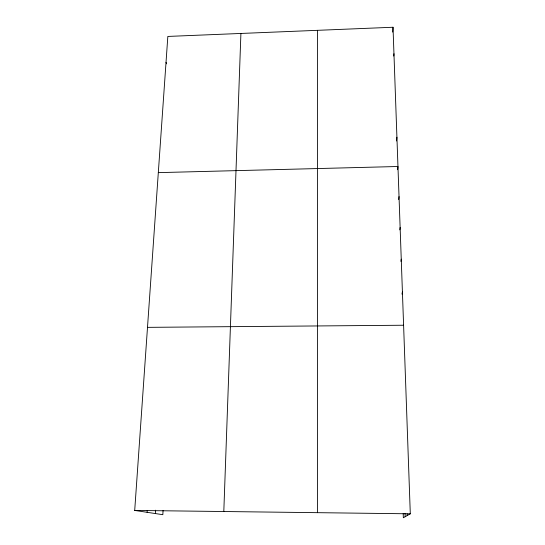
<?xml version="1.0" encoding="UTF-8"?>
<svg xmlns="http://www.w3.org/2000/svg" width="545" height="545" viewBox="0 0 545 545"><rect width="100%" height="100%" fill="white"/><g stroke="black" fill="none" stroke-linecap="round" stroke-linejoin="round"><path stroke-width="0.82" d="M223.804 511.523L240.91 33.449M163.078 510.44L162.826 514.691L134.704 510.427L167.833 36.433L393.013 27.25L410.296 513.812L403.334 517.75L403.198 513.588M155.393 513.56L155.604 510.202M147.116 512.307L147.225 510.638M392.673 32.087L393.013 27.25M393.776 56.04L393.953 53.717M396.549 140.964L396.917 137.217M397.605 169.727L397.959 166.504L158.316 172.629M398.661 199.572L399.029 196.568M399.792 229.867L400.125 227.442M400.902 261.368L401.249 259.154M401.978 294.123L402.408 291.738M147.504 327.354L403.6 325.236M134.704 510.427L410.296 513.812M166.021 62.348L166.613 63.833M407.156 513.874L407.217 515.556M405.058 513.336L405.173 516.715M317.463 30.329L317.483 512.675"/></g></svg>
